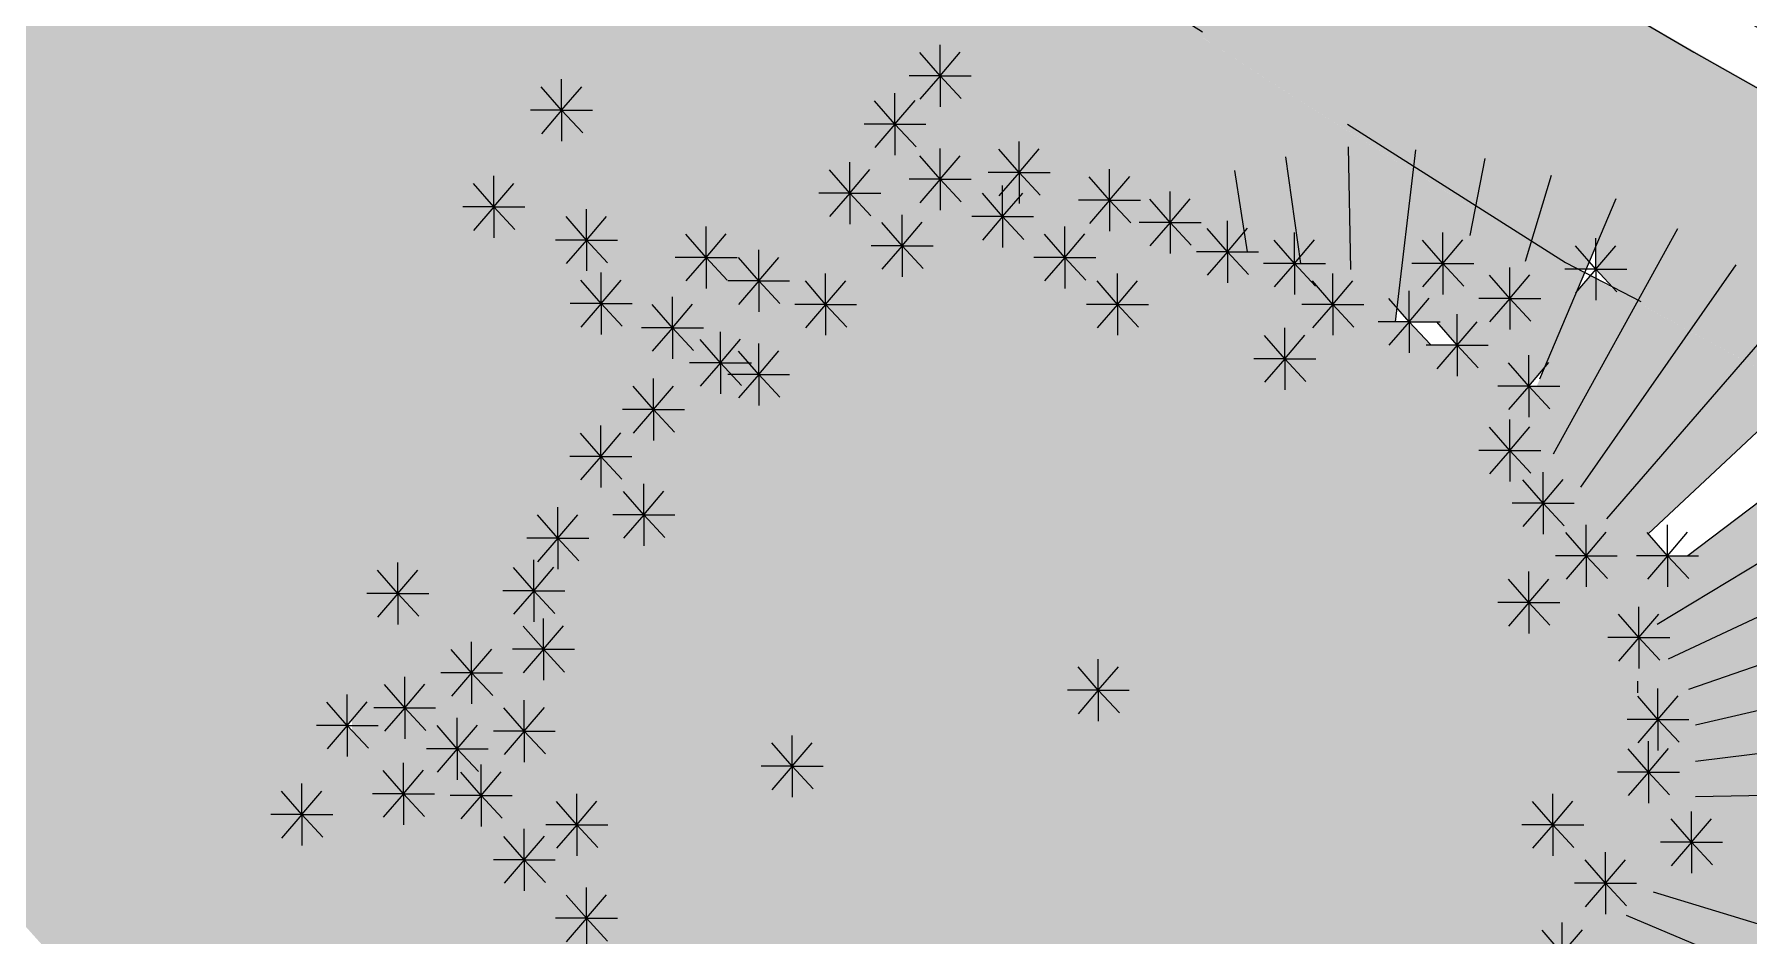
# Model space of a CAD drawing. Header units: millimetres. Extents: x 209.8 to 281.8, y 45 to 110.
# Drawn here: x 246.08 to 248.515, y 54.875 to 56.154 of the extents above; entities that cross this region are included whole.
import ezdxf

# ---------------------------------------------------------------- set-up
doc = ezdxf.new("R2010")
doc.units = ezdxf.units.MM
doc.header["$LTSCALE"] = 0.65
doc.linetypes.add('DASHED', pattern=[0.75, 0.5, -0.25])
for name, color, linetype in [('ARBOLES', 95, 'Continuous'), ('mobiliario', 30, 'Continuous'), ('murodelgado', 1, 'Continuous'), ('murosgrueso', 5, 'Continuous'), ('plazaacceso', 251, 'Continuous')]:
    doc.layers.add(name, color=color, linetype=linetype)

# ---------------------------------------------------------------- blocks, each defined once
blk = doc.blocks.new('arb-pl6')
for points in [[(-0.3053, 1.0048), (-0.3053, 1.0487)], [(-0.3053, 1.0048), (-0.3341, 1.0379)], [(-0.3053, 1.0048), (-0.2767, 1.0382)], [(-0.8429, 0.9558), (-0.8429, 0.9997)], [(-0.3053, 1.0048), (-0.3492, 1.0048)], [(-0.3053, 1.0048), (-0.334, 0.9715)], [(-0.3053, 1.0048), (-0.2613, 1.0048)], [(-0.3053, 1.0048), (-0.2753, 0.9726)], [(-0.3053, 1.0048), (-0.3053, 0.9608)], [(-0.8429, 0.9558), (-0.8718, 0.9889)], [(-0.8429, 0.9558), (-0.8144, 0.9892)], [(-0.3694, 0.9362), (-0.3694, 0.9801)], [(-0.8429, 0.9558), (-0.8869, 0.9558)], [(-0.8429, 0.9558), (-0.8717, 0.9225)], [(-0.8429, 0.9558), (-0.7989, 0.9558)], [(-0.8429, 0.9558), (-0.813, 0.9236)], [(-0.8429, 0.9558), (-0.8429, 0.9118)], [(-0.3694, 0.9362), (-0.3983, 0.9693)], [(-0.3694, 0.9362), (-0.3409, 0.9696)], [(-0.3694, 0.9362), (-0.4134, 0.9362)], [(-0.3694, 0.9362), (-0.3982, 0.9029)], [(-0.3694, 0.9362), (-0.3255, 0.9362)], [(-0.3694, 0.9362), (-0.3395, 0.904)], [(-0.3694, 0.9362), (-0.3694, 0.8922)], [(-0.3053, 0.8578), (-0.3053, 0.9017)], [(-0.1929, 0.8676), (-0.1929, 0.9115)], [(-0.1929, 0.8676), (-0.1644, 0.901)], [(0.278, 0.73), (0.2747, 0.9039)], [(-0.4336, 0.8382), (-0.4336, 0.8821)], [(-0.3053, 0.8578), (-0.3341, 0.8909)], [(-0.3053, 0.8578), (-0.2767, 0.8912)], [(-0.1929, 0.8676), (-0.2218, 0.9007)], [(0.1852, 0.8897), (0.2064, 0.7384)], [(0.3698, 0.8995), (0.3412, 0.6554)], [(0.4476, 0.7779), (0.4687, 0.8872)], [(-0.9392, 0.8186), (-0.9392, 0.8625)], [(-0.4336, 0.8382), (-0.4625, 0.8713)], [(-0.4336, 0.8382), (-0.4051, 0.8716)], [(-0.3053, 0.8578), (-0.3492, 0.8578)], [(-0.3053, 0.8578), (-0.334, 0.8245)], [(-0.3053, 0.8578), (-0.2613, 0.8578)], [(-0.3053, 0.8578), (-0.2753, 0.8256)], [(-0.3053, 0.8578), (-0.3053, 0.8138)], [(-0.1929, 0.8676), (-0.2369, 0.8676)], [(-0.1929, 0.8676), (-0.2217, 0.8343)], [(-0.1929, 0.8676), (-0.1489, 0.8676)], [(-0.1929, 0.8676), (-0.163, 0.8354)], [(-0.1929, 0.8676), (-0.1929, 0.8236)], [(-0.0645, 0.8284), (-0.0934, 0.8615)], [(-0.0645, 0.8284), (-0.0645, 0.8723)], [(-0.0645, 0.8284), (-0.036, 0.8618)], [(0.113, 0.8701), (0.1309, 0.755)], [(0.5261, 0.7414), (0.5633, 0.8637)], [(-0.9392, 0.8186), (-0.9681, 0.8517)], [(-0.9392, 0.8186), (-0.9107, 0.852)], [(-0.4336, 0.8382), (-0.4776, 0.8382)], [(-0.4336, 0.8382), (-0.4624, 0.8049)], [(-0.4336, 0.8382), (-0.3897, 0.8382)], [(-0.4336, 0.8382), (-0.4037, 0.806)], [(-0.4336, 0.8382), (-0.4336, 0.7942)], [(-0.2165, 0.8048), (-0.2453, 0.838)], [(-0.2165, 0.8048), (-0.2165, 0.8488)], [(-0.2165, 0.8048), (-0.1879, 0.8383)], [(-0.0645, 0.8284), (-0.1085, 0.8284)], [(-0.0645, 0.8284), (-0.0933, 0.7951)], [(-0.0645, 0.8284), (-0.0205, 0.8284)], [(-0.0645, 0.8284), (-0.0346, 0.7962)], [(-0.0645, 0.8284), (-0.0645, 0.7844)], [(0.0214, 0.7965), (-0.0075, 0.8297)], [(0.0214, 0.7965), (0.0214, 0.8405)], [(0.0214, 0.7965), (0.0499, 0.83)], [(0.5467, 0.5747), (0.6549, 0.8305)], [(-0.9392, 0.8186), (-0.9832, 0.8186)], [(-0.9392, 0.8186), (-0.968, 0.7853)], [(-0.9392, 0.8186), (-0.8952, 0.8186)], [(-0.9392, 0.8186), (-0.9093, 0.7864)], [(-0.9392, 0.8186), (-0.9392, 0.7746)], [(-0.8076, 0.7716), (-0.8365, 0.8048)], [(-0.8076, 0.7716), (-0.8076, 0.8156)], [(-0.8076, 0.7716), (-0.7791, 0.8051)], [(-0.3592, 0.7633), (-0.3592, 0.8073)], [(-0.2165, 0.8048), (-0.2604, 0.8048)], [(-0.2165, 0.8048), (-0.2452, 0.7716)], [(-0.2165, 0.8048), (-0.2165, 0.7608)], [(-0.2165, 0.8048), (-0.1865, 0.7726)], [(-0.2165, 0.8048), (-0.1725, 0.8048)], [(-0.6377, 0.7467), (-0.6666, 0.7799)], [(-0.6377, 0.7467), (-0.6377, 0.7907)], [(-0.6377, 0.7467), (-0.6092, 0.7802)], [(-0.3592, 0.7633), (-0.388, 0.7965)], [(-0.3592, 0.7633), (-0.3306, 0.7968)], [(-0.1281, 0.7467), (-0.157, 0.7799)], [(-0.1281, 0.7467), (-0.1281, 0.7907)], [(-0.1281, 0.7467), (-0.0996, 0.7802)], [(0.0214, 0.7965), (-0.0226, 0.7965)], [(0.0214, 0.7965), (-0.0074, 0.7633)], [(0.0214, 0.7965), (0.0214, 0.7525)], [(0.0214, 0.7965), (0.0513, 0.7643)], [(0.0214, 0.7965), (0.0653, 0.7965)], [(0.1029, 0.755), (0.074, 0.7882)], [(0.1029, 0.755), (0.1029, 0.799)], [(0.1029, 0.755), (0.1314, 0.7885)], [(0.198, 0.7384), (0.198, 0.7824)], [(0.4087, 0.7384), (0.4087, 0.7824)], [(0.566, 0.4684), (0.7426, 0.7879)], [(-0.8076, 0.7716), (-0.8516, 0.7716)], [(-0.8076, 0.7716), (-0.8364, 0.7384)], [(-0.8076, 0.7716), (-0.8076, 0.7277)], [(-0.8076, 0.7716), (-0.7777, 0.7394)], [(-0.8076, 0.7716), (-0.7637, 0.7716)], [(-0.563, 0.7135), (-0.563, 0.7575)], [(-0.3592, 0.7633), (-0.4031, 0.7633)], [(-0.3592, 0.7633), (-0.3879, 0.7301)], [(-0.3592, 0.7633), (-0.3592, 0.7194)], [(-0.3592, 0.7633), (-0.3292, 0.7311)], [(-0.3592, 0.7633), (-0.3152, 0.7633)], [(0.1029, 0.755), (0.0589, 0.755)], [(0.1029, 0.755), (0.0741, 0.7218)], [(0.1029, 0.755), (0.1029, 0.7111)], [(0.1029, 0.755), (0.1329, 0.7228)], [(0.1029, 0.755), (0.1469, 0.755)], [(0.198, 0.7384), (0.1692, 0.7716)], [(0.198, 0.7384), (0.2265, 0.7719)], [(0.4087, 0.7384), (0.3798, 0.7716)], [(0.4087, 0.7384), (0.4372, 0.7719)], [(0.6261, 0.7301), (0.5973, 0.7633)], [(0.6261, 0.7301), (0.6261, 0.7741)], [(0.6261, 0.7301), (0.6546, 0.7636)], [(-0.6377, 0.7467), (-0.6817, 0.7467)], [(-0.6377, 0.7467), (-0.6665, 0.7135)], [(-0.6377, 0.7467), (-0.6377, 0.7028)], [(-0.6377, 0.7467), (-0.6078, 0.7145)], [(-0.6377, 0.7467), (-0.5938, 0.7467)], [(-0.563, 0.7135), (-0.5919, 0.7467)], [(-0.563, 0.7135), (-0.5345, 0.747)], [(-0.1281, 0.7467), (-0.1721, 0.7467)], [(-0.1281, 0.7467), (-0.1569, 0.7135)], [(-0.1281, 0.7467), (-0.1281, 0.7028)], [(-0.1281, 0.7467), (-0.0982, 0.7145)], [(-0.1281, 0.7467), (-0.0842, 0.7467)], [(0.198, 0.7384), (0.1541, 0.7384)], [(0.198, 0.7384), (0.1693, 0.7052)], [(0.198, 0.7384), (0.198, 0.6945)], [(0.198, 0.7384), (0.228, 0.7062)], [(0.198, 0.7384), (0.242, 0.7384)], [(0.4087, 0.7384), (0.3647, 0.7384)], [(0.4087, 0.7384), (0.3799, 0.7052)], [(0.4087, 0.7384), (0.4087, 0.6945)], [(0.4087, 0.7384), (0.4386, 0.7062)], [(0.4087, 0.7384), (0.4526, 0.7384)], [(0.5038, 0.6886), (0.5038, 0.7326)], [(0.6049, 0.4208), (0.8253, 0.7363)], [(-0.7867, 0.6814), (-0.8156, 0.7145)], [(-0.7867, 0.6814), (-0.7867, 0.7253)], [(-0.7867, 0.6814), (-0.7582, 0.7148)], [(-0.563, 0.7135), (-0.607, 0.7135)], [(-0.563, 0.7135), (-0.5918, 0.6803)], [(-0.563, 0.7135), (-0.563, 0.6696)], [(-0.563, 0.7135), (-0.533, 0.6813)], [(-0.563, 0.7135), (-0.519, 0.7135)], [(-0.4679, 0.6803), (-0.4967, 0.7135)], [(-0.4679, 0.6803), (-0.4679, 0.7243)], [(-0.4679, 0.6803), (-0.4394, 0.7138)], [(-0.0534, 0.6803), (-0.0822, 0.7135)], [(-0.0534, 0.6803), (-0.0534, 0.7243)], [(-0.0534, 0.6803), (-0.0249, 0.7138)], [(0.2524, 0.6803), (0.2235, 0.7135)], [(0.2524, 0.6803), (0.2524, 0.7243)], [(0.2524, 0.6803), (0.2809, 0.7138)], [(0.5038, 0.6886), (0.4749, 0.7218)], [(0.5038, 0.6886), (0.5323, 0.7221)], [(0.6261, 0.7301), (0.5821, 0.7301)], [(0.6261, 0.7301), (0.5974, 0.6969)], [(0.6261, 0.7301), (0.6261, 0.6862)], [(0.6261, 0.7301), (0.6561, 0.6979)], [(0.6261, 0.7301), (0.6701, 0.7301)], [(-0.6853, 0.6471), (-0.6853, 0.6911)], [(0.3611, 0.6554), (0.3323, 0.6886)], [(0.3611, 0.6554), (0.3611, 0.6994)], [(0.3611, 0.6554), (0.3896, 0.6889)], [(0.5038, 0.6886), (0.4598, 0.6886)], [(0.5038, 0.6886), (0.475, 0.6554)], [(0.5038, 0.6886), (0.5038, 0.6447)], [(0.5038, 0.6886), (0.5338, 0.6564)], [(0.5038, 0.6886), (0.5478, 0.6886)], [(-0.7867, 0.6814), (-0.8307, 0.6814)], [(-0.7867, 0.6814), (-0.8155, 0.6481)], [(-0.7867, 0.6814), (-0.7428, 0.6814)], [(-0.7867, 0.6814), (-0.7568, 0.6492)], [(-0.7867, 0.6814), (-0.7867, 0.6374)], [(-0.6853, 0.6471), (-0.7142, 0.6803)], [(-0.6853, 0.6471), (-0.6568, 0.6806)], [(-0.4679, 0.6803), (-0.5118, 0.6803)], [(-0.4679, 0.6803), (-0.4966, 0.6471)], [(-0.4679, 0.6803), (-0.4679, 0.6364)], [(-0.4679, 0.6803), (-0.4379, 0.6481)], [(-0.4679, 0.6803), (-0.4239, 0.6803)], [(-0.0534, 0.6803), (-0.0973, 0.6803)], [(-0.0534, 0.6803), (-0.0821, 0.6471)], [(-0.0534, 0.6803), (-0.0534, 0.6364)], [(-0.0534, 0.6803), (-0.0234, 0.6481)], [(-0.0534, 0.6803), (-0.0094, 0.6803)], [(0.2524, 0.6803), (0.2084, 0.6803)], [(0.2524, 0.6803), (0.2236, 0.6471)], [(0.2524, 0.6803), (0.2524, 0.6364)], [(0.2524, 0.6803), (0.2823, 0.6481)], [(0.2524, 0.6803), (0.2964, 0.6803)], [(0.4291, 0.6222), (0.4291, 0.6662)], [(0.6417, 0.376), (0.9022, 0.6764)], [(-0.6853, 0.6471), (-0.7293, 0.6471)], [(-0.6853, 0.6471), (-0.7141, 0.6139)], [(-0.6853, 0.6471), (-0.6853, 0.6032)], [(-0.6853, 0.6471), (-0.6554, 0.6149)], [(-0.6853, 0.6471), (-0.6413, 0.6471)], [(-0.6174, 0.5973), (-0.6174, 0.6413)], [(0.1843, 0.603), (0.1554, 0.6361)], [(0.1843, 0.603), (0.1843, 0.6469)], [(0.1843, 0.603), (0.2128, 0.6364)], [(0.3611, 0.6554), (0.3171, 0.6554)], [(0.3611, 0.6554), (0.3323, 0.6222)], [(0.3611, 0.6554), (0.3611, 0.6115)], [(0.3611, 0.6554), (0.3911, 0.6232)], [(0.3611, 0.6554), (0.4051, 0.6554)], [(0.4291, 0.6222), (0.4002, 0.6554)], [(0.4291, 0.6222), (0.4576, 0.6557)], [(-0.6174, 0.5973), (-0.6462, 0.6305)], [(-0.6174, 0.5973), (-0.5888, 0.6308)], [(-0.563, 0.5807), (-0.5919, 0.6139)], [(-0.563, 0.5807), (-0.563, 0.6247)], [(-0.563, 0.5807), (-0.5345, 0.6142)], [(0.4291, 0.6222), (0.3851, 0.6222)], [(0.4291, 0.6222), (0.4003, 0.589)], [(0.4291, 0.6222), (0.4291, 0.5783)], [(0.4291, 0.6222), (0.459, 0.59)], [(0.4291, 0.6222), (0.473, 0.6222)], [(-0.6174, 0.5973), (-0.6613, 0.5973)], [(-0.6174, 0.5973), (-0.6461, 0.5641)], [(-0.6174, 0.5973), (-0.6174, 0.5534)], [(-0.6174, 0.5973), (-0.5874, 0.5651)], [(-0.6174, 0.5973), (-0.5734, 0.5973)], [(0.1843, 0.603), (0.1403, 0.603)], [(0.1843, 0.603), (0.1555, 0.5697)], [(0.1843, 0.603), (0.2282, 0.603)], [(0.1843, 0.603), (0.2142, 0.5708)], [(0.1843, 0.603), (0.1843, 0.559)], [(0.531, 0.5641), (0.5021, 0.5973)], [(0.531, 0.5641), (0.531, 0.6081)], [(0.531, 0.5641), (0.5595, 0.5976)], [(0.7004, 0.3545), (0.9723, 0.6088)], [(-0.7125, 0.5309), (-0.7413, 0.5641)], [(-0.7125, 0.5309), (-0.7125, 0.5749)], [(-0.7125, 0.5309), (-0.684, 0.5644)], [(-0.563, 0.5807), (-0.607, 0.5807)], [(-0.563, 0.5807), (-0.5918, 0.5475)], [(-0.563, 0.5807), (-0.563, 0.5368)], [(-0.563, 0.5807), (-0.533, 0.5485)], [(-0.563, 0.5807), (-0.519, 0.5807)], [(0.531, 0.5641), (0.487, 0.5641)], [(0.531, 0.5641), (0.5022, 0.5309)], [(0.531, 0.5641), (0.531, 0.5202)], [(0.531, 0.5641), (0.5609, 0.5319)], [(0.531, 0.5641), (0.5749, 0.5641)], [(-0.7125, 0.5309), (-0.7565, 0.5309)], [(-0.7125, 0.5309), (-0.7412, 0.4977)], [(-0.7125, 0.5309), (-0.7125, 0.487)], [(-0.7125, 0.5309), (-0.6825, 0.4987)], [(-0.7125, 0.5309), (-0.6685, 0.5309)], [(0.5038, 0.4728), (0.5038, 0.5168)], [(0.7566, 0.3238), (1.0351, 0.5342)], [(-0.7872, 0.4645), (-0.8161, 0.4977)], [(-0.7872, 0.4645), (-0.7872, 0.5085)], [(-0.7872, 0.4645), (-0.7587, 0.498)], [(0.5038, 0.4728), (0.4749, 0.506)], [(0.5038, 0.4728), (0.5323, 0.5063)], [(-0.7872, 0.4645), (-0.8312, 0.4645)], [(-0.7872, 0.4645), (-0.816, 0.4313)], [(-0.7872, 0.4645), (-0.7872, 0.4206)], [(-0.7872, 0.4645), (-0.7573, 0.4324)], [(-0.7872, 0.4645), (-0.7433, 0.4645)], [(0.5038, 0.4728), (0.4598, 0.4728)], [(0.5038, 0.4728), (0.475, 0.4396)], [(0.5038, 0.4728), (0.5038, 0.4289)], [(0.5038, 0.4728), (0.5338, 0.4407)], [(0.5038, 0.4728), (0.5478, 0.4728)], [(0.5514, 0.3981), (0.5514, 0.4421)], [(0.7132, 0.2266), (1.0897, 0.4535)], [(-0.7261, 0.3815), (-0.7549, 0.4147)], [(-0.7261, 0.3815), (-0.7261, 0.4255)], [(-0.7261, 0.3815), (-0.6976, 0.415)], [(0.5514, 0.3981), (0.5225, 0.4313)], [(0.5514, 0.3981), (0.5799, 0.4316)], [(-0.8484, 0.3483), (-0.8484, 0.3923)], [(0.5514, 0.3981), (0.5074, 0.3981)], [(0.5514, 0.3981), (0.5226, 0.3649)], [(0.5514, 0.3981), (0.5514, 0.3542)], [(0.5514, 0.3981), (0.5813, 0.366)], [(0.5514, 0.3981), (0.5953, 0.3981)], [(-0.8484, 0.3483), (-0.8772, 0.3815)], [(-0.8484, 0.3483), (-0.8199, 0.3818)], [(-0.7261, 0.3815), (-0.77, 0.3815)], [(-0.7261, 0.3815), (-0.7548, 0.3483)], [(-0.7261, 0.3815), (-0.7261, 0.3376)], [(-0.7261, 0.3815), (-0.6961, 0.3494)], [(-0.7261, 0.3815), (-0.6821, 0.3815)], [(0.6125, 0.3234), (0.6125, 0.3674)], [(0.728, 0.3234), (0.728, 0.3674)], [(0.7294, 0.1774), (1.1356, 0.3675)], [(-0.8484, 0.3483), (-0.8923, 0.3483)], [(-0.8484, 0.3483), (-0.8771, 0.3151)], [(-0.8484, 0.3483), (-0.8484, 0.3044)], [(-0.8484, 0.3483), (-0.8184, 0.3162)], [(-0.8484, 0.3483), (-0.8044, 0.3483)], [(0.6125, 0.3234), (0.5837, 0.3566)], [(0.6125, 0.3234), (0.641, 0.3569)], [(0.728, 0.3234), (0.6992, 0.3566)], [(0.728, 0.3234), (0.7565, 0.3569)], [(-0.8824, 0.2736), (-0.8824, 0.3176)], [(0.6125, 0.3234), (0.5686, 0.3234)], [(0.6125, 0.3234), (0.5838, 0.2902)], [(0.6125, 0.3234), (0.6125, 0.2795)], [(0.6125, 0.3234), (0.6425, 0.2913)], [(0.6125, 0.3234), (0.6565, 0.3234)], [(0.728, 0.3234), (0.6841, 0.3234)], [(0.728, 0.3234), (0.6993, 0.2902)], [(0.728, 0.3234), (0.728, 0.2795)], [(0.728, 0.3234), (0.758, 0.2913)], [(0.728, 0.3234), (0.772, 0.3234)], [(-1.0756, 0.2698), (-1.1045, 0.3029)], [(-1.0756, 0.2698), (-1.0756, 0.3137)], [(-1.0756, 0.2698), (-1.0471, 0.3032)], [(-0.8824, 0.2736), (-0.9112, 0.3068)], [(-0.8824, 0.2736), (-0.8538, 0.3071)], [(0.531, 0.257), (0.531, 0.301)], [(-1.0756, 0.2698), (-1.1196, 0.2698)], [(-1.0756, 0.2698), (-1.1044, 0.2365)], [(-1.0756, 0.2698), (-1.0317, 0.2698)], [(-1.0756, 0.2698), (-1.0457, 0.2376)], [(-1.0756, 0.2698), (-1.0756, 0.2258)], [(-0.8824, 0.2736), (-0.9263, 0.2736)], [(-0.8824, 0.2736), (-0.9111, 0.2404)], [(-0.8824, 0.2736), (-0.8824, 0.2297)], [(-0.8824, 0.2736), (-0.8524, 0.2415)], [(-0.8824, 0.2736), (-0.8384, 0.2736)], [(0.531, 0.257), (0.5021, 0.2902)], [(0.531, 0.257), (0.5595, 0.2905)], [(0.7582, 0.134), (1.1722, 0.2772)], [(0.531, 0.257), (0.487, 0.257)], [(0.531, 0.257), (0.5022, 0.2238)], [(0.531, 0.257), (0.531, 0.2131)], [(0.531, 0.257), (0.5609, 0.2249)], [(0.531, 0.257), (0.5749, 0.257)], [(0.6873, 0.2073), (0.6873, 0.2512)], [(-0.8688, 0.1907), (-0.8976, 0.2238)], [(-0.8688, 0.1907), (-0.8688, 0.2346)], [(-0.8688, 0.1907), (-0.8403, 0.2241)], [(0.6873, 0.2073), (0.6584, 0.2404)], [(0.6873, 0.2073), (0.7158, 0.2407)], [(-0.9707, 0.1575), (-0.9707, 0.2014)], [(0.6873, 0.2073), (0.6433, 0.2073)], [(0.6873, 0.2073), (0.6585, 0.174)], [(0.6873, 0.2073), (0.6873, 0.1633)], [(0.6873, 0.2073), (0.7172, 0.1751)], [(0.6873, 0.2073), (0.7312, 0.2073)], [(-0.9707, 0.1575), (-0.9996, 0.1906)], [(-0.9707, 0.1575), (-0.9422, 0.1909)], [(-0.8688, 0.1907), (-0.9127, 0.1907)], [(-0.8688, 0.1907), (-0.8975, 0.1574)], [(-0.8688, 0.1907), (-0.8688, 0.1467)], [(-0.8688, 0.1907), (-0.8388, 0.1585)], [(-0.8688, 0.1907), (-0.8248, 0.1907)], [(-0.0806, 0.1326), (-0.0806, 0.1765)], [(0.7678, 0.0833), (1.1992, 0.1835)], [(-1.0658, 0.1077), (-1.0658, 0.1516)], [(-0.9707, 0.1575), (-1.0147, 0.1575)], [(-0.9707, 0.1575), (-0.9995, 0.1242)], [(-0.9707, 0.1575), (-0.9707, 0.1135)], [(-0.9707, 0.1575), (-0.9407, 0.1253)], [(-0.9707, 0.1575), (-0.9267, 0.1575)], [(-0.0806, 0.1326), (-0.1094, 0.1657)], [(-0.0806, 0.1326), (-0.052, 0.166)], [(-1.1474, 0.0828), (-1.1474, 0.1267)], [(-1.0658, 0.1077), (-1.0947, 0.1408)], [(-1.0658, 0.1077), (-1.0373, 0.1411)], [(-0.0806, 0.1326), (-0.1245, 0.1326)], [(-0.0806, 0.1326), (-0.1093, 0.0993)], [(-0.0806, 0.1326), (-0.0806, 0.0886)], [(-0.0806, 0.1326), (-0.0506, 0.1004)], [(-0.0806, 0.1326), (-0.0366, 0.1326)], [(0.6854, 0.1453), (0.6854, 0.129)], [(0.6854, 0.1453), (0.6854, 0.1331)], [(0.7144, 0.0911), (0.6856, 0.1242)], [(0.7144, 0.0911), (0.7144, 0.135)], [(0.7144, 0.0911), (0.743, 0.1245)], [(-1.1474, 0.0828), (-1.1762, 0.1159)], [(-1.1474, 0.0828), (-1.1189, 0.1162)], [(-1.0658, 0.1077), (-1.1098, 0.1077)], [(-1.0658, 0.1077), (-1.0946, 0.0744)], [(-1.0658, 0.1077), (-1.0658, 0.0637)], [(-1.0658, 0.1077), (-1.0359, 0.0755)], [(-1.0658, 0.1077), (-1.0219, 0.1077)], [(-0.8959, 0.0745), (-0.9248, 0.1076)], [(-0.8959, 0.0745), (-0.8959, 0.1184)], [(-0.8959, 0.0745), (-0.8674, 0.1079)], [(-1.1474, 0.0828), (-1.1913, 0.0828)], [(-1.1474, 0.0828), (-1.1761, 0.0495)], [(-1.1474, 0.0828), (-1.1474, 0.0388)], [(-1.1474, 0.0828), (-1.1174, 0.0506)], [(-1.1474, 0.0828), (-1.1034, 0.0828)], [(-0.9911, 0.0496), (-1.0199, 0.0827)], [(-0.9911, 0.0496), (-0.9911, 0.0935)], [(-0.9911, 0.0496), (-0.9626, 0.083)], [(-0.8959, 0.0745), (-0.9399, 0.0745)], [(-0.8959, 0.0745), (-0.9247, 0.0412)], [(-0.8959, 0.0745), (-0.8959, 0.0305)], [(-0.8959, 0.0745), (-0.866, 0.0423)], [(-0.8959, 0.0745), (-0.852, 0.0745)], [(0.7144, 0.0911), (0.6705, 0.0911)], [(0.7144, 0.0911), (0.6857, 0.0578)], [(0.7144, 0.0911), (0.7144, 0.0471)], [(0.7144, 0.0911), (0.7444, 0.0589)], [(0.7144, 0.0911), (0.7584, 0.0911)], [(0.7678, 0.0319), (1.2162, 0.0875)], [(-0.9911, 0.0496), (-1.035, 0.0496)], [(-0.9911, 0.0496), (-1.0198, 0.0163)], [(-0.9911, 0.0496), (-0.9911, 0.0056)], [(-0.9911, 0.0496), (-0.9611, 0.0174)], [(-0.9911, 0.0496), (-0.9471, 0.0496)], [(-0.5154, 0.0247), (-0.5443, 0.0578)], [(-0.5154, 0.0247), (-0.5154, 0.0686)], [(-0.5154, 0.0247), (-0.4869, 0.0581)], [(0.7009, 0.0164), (0.672, 0.0495)], [(0.7009, 0.0164), (0.7009, 0.0603)], [(0.7009, 0.0164), (0.7294, 0.0498)], [(-1.0676, -0.0144), (-1.0676, 0.0295)], [(-0.9571, -0.0168), (-0.9571, 0.0271)], [(-0.5154, 0.0247), (-0.5594, 0.0247)], [(-0.5154, 0.0247), (-0.5442, -0.0086)], [(-0.5154, 0.0247), (-0.5154, -0.0193)], [(-0.5154, 0.0247), (-0.4855, -0.0075)], [(-0.5154, 0.0247), (-0.4715, 0.0247)], [(-1.212, -0.0438), (-1.212, 0.0001)], [(-1.0676, -0.0144), (-1.0965, 0.0187)], [(-1.0676, -0.0144), (-1.0391, 0.019)], [(-0.9571, -0.0168), (-0.986, 0.0163)], [(-0.9571, -0.0168), (-0.9286, 0.0166)], [(0.7009, 0.0164), (0.6569, 0.0164)], [(0.7009, 0.0164), (0.6721, -0.0169)], [(0.7009, 0.0164), (0.7009, -0.0276)], [(0.7009, 0.0164), (0.7308, -0.0158)], [(0.7009, 0.0164), (0.7448, 0.0164)], [(-1.212, -0.0438), (-1.2409, -0.0107)], [(-1.212, -0.0438), (-1.1835, -0.0104)], [(-1.0676, -0.0144), (-1.1116, -0.0144)], [(-1.0676, -0.0144), (-1.0964, -0.0477)], [(-1.0676, -0.0144), (-1.0236, -0.0144)], [(-1.0676, -0.0144), (-1.0376, -0.0466)], [(-1.0676, -0.0144), (-1.0676, -0.0584)], [(-0.9571, -0.0168), (-1.0011, -0.0168)], [(-0.9571, -0.0168), (-0.9859, -0.0501)], [(-0.9571, -0.0168), (-0.9571, -0.0608)], [(-0.9571, -0.0168), (-0.9272, -0.049)], [(-0.9571, -0.0168), (-0.9131, -0.0168)], [(-0.8212, -0.0583), (-0.8212, -0.0144)], [(0.565, -0.0583), (0.565, -0.0144)], [(0.7678, -0.0182), (1.2231, -0.0097)], [(-1.212, -0.0438), (-1.256, -0.0438)], [(-1.212, -0.0438), (-1.2408, -0.0771)], [(-1.212, -0.0438), (-1.1681, -0.0438)], [(-1.212, -0.0438), (-1.1821, -0.076)], [(-1.212, -0.0438), (-1.212, -0.0878)], [(-0.8212, -0.0583), (-0.8501, -0.0252)], [(-0.8212, -0.0583), (-0.7927, -0.0249)], [(0.565, -0.0583), (0.5361, -0.0252)], [(0.565, -0.0583), (0.5935, -0.0249)], [(0.762, -0.0832), (0.762, -0.0393)], [(-0.8959, -0.1081), (-0.8959, -0.0642)], [(-0.8212, -0.0583), (-0.8652, -0.0583)], [(-0.8212, -0.0583), (-0.85, -0.0916)], [(-0.8212, -0.0583), (-0.8212, -0.1023)], [(-0.8212, -0.0583), (-0.7913, -0.0905)], [(-0.8212, -0.0583), (-0.7772, -0.0583)], [(0.565, -0.0583), (0.521, -0.0583)], [(0.565, -0.0583), (0.5362, -0.0916)], [(0.565, -0.0583), (0.565, -0.1023)], [(0.565, -0.0583), (0.5949, -0.0905)], [(0.565, -0.0583), (0.6089, -0.0583)], [(0.762, -0.0832), (0.7332, -0.0501)], [(0.762, -0.0832), (0.7905, -0.0498)], [(-0.8959, -0.1081), (-0.9248, -0.075)], [(-0.8959, -0.1081), (-0.8674, -0.0747)], [(0.6397, -0.1413), (0.6397, -0.0974)], [(0.762, -0.0832), (0.718, -0.0832)], [(0.762, -0.0832), (0.7333, -0.1165)], [(0.762, -0.0832), (0.762, -0.1272)], [(0.762, -0.0832), (0.792, -0.1154)], [(0.762, -0.0832), (0.806, -0.0832)], [(-0.8959, -0.1081), (-0.9399, -0.1081)], [(-0.8959, -0.1081), (-0.9247, -0.1414)], [(-0.8959, -0.1081), (-0.8959, -0.1521)], [(-0.8959, -0.1081), (-0.866, -0.1403)], [(-0.8959, -0.1081), (-0.852, -0.1081)], [(0.6397, -0.1413), (0.6108, -0.1082)], [(0.6397, -0.1413), (0.6682, -0.1079)], [(0.6397, -0.1413), (0.5957, -0.1413)], [(0.6397, -0.1413), (0.6109, -0.1746)], [(0.6397, -0.1413), (0.6397, -0.1853)], [(0.6397, -0.1413), (0.6697, -0.1735)], [(0.6397, -0.1413), (0.6837, -0.1413)], [(-0.8076, -0.1911), (-0.8365, -0.158)], [(-0.8076, -0.1911), (-0.8076, -0.1472)], [(-0.8076, -0.1911), (-0.7791, -0.1577)], [(0.7075, -0.1535), (1.1829, -0.2982)], [(-0.8076, -0.1911), (-0.8516, -0.1911)], [(-0.8076, -0.1911), (-0.8364, -0.2244)], [(-0.8076, -0.1911), (-0.8076, -0.2351)], [(-0.8076, -0.1911), (-0.7777, -0.2233)], [(-0.8076, -0.1911), (-0.7637, -0.1911)], [(0.6694, -0.1867), (1.1497, -0.3898)], [(0.5785, -0.2409), (0.5497, -0.2078)], [(0.5785, -0.2409), (0.5785, -0.197)], [(0.5785, -0.2409), (0.6071, -0.2075)]]:
    blk.add_lwpolyline(points)

msp = doc.modelspace()

# ---------------------------------------------------------------- hatches: boundary and pattern name
at = {"layer": 'ARBOLES'}
h = msp.add_hatch(dxfattribs=at)
h.set_pattern_fill('GRASS', color=256, scale=0.01, style=0)
h.set_pattern_definition([(90, (0, 0), (-0.179605, 0.179605), [0.047625, -0.311585]), (45, (0, 0), (-0.17960512, 0.17960512), [0.047625, -0.206375]), (135, (0, 0), (-0.17960512, -0.17960512), [0.047625, -0.206375])])
h.paths.add_polyline_path([(240.1136, 62.5228), (240.0599, 62.5286), (239.9539, 62.5411), (239.8285, 62.5612), (239.8756, 62.5842), (239.9391, 62.6048), (240.0274, 62.5889), (239.6721, 62.8614), (239.6691, 62.8523), (239.6786, 62.7685), (239.6723, 62.6796), (239.6531, 62.6039), (239.608, 62.5547), (239.5883, 62.5384), (239.6508, 62.5469), (239.6888, 62.5237), (239.6899, 62.5239), (239.6492, 62.4776), (239.6761, 62.4808), (239.7426, 62.4389), (239.7759, 62.3761), (239.7855, 62.3033), (239.7303, 62.3334), (239.6829, 62.3191), (239.6295, 62.3284), (239.6686, 62.2682), (239.6822, 62.2905), (239.6822, 62.2905), (239.7441, 62.2322), (239.7611, 62.2625), (239.8174, 62.2984), (239.8651, 62.3202), (239.8009, 62.2106), (239.7614, 62.1492), (239.7654, 62.0931), (239.7619, 62.0979), (239.7379, 62.1129), (239.6813, 62.0267), (239.6939, 62.1102), (239.7035, 62.1379), (239.6696, 62.1818), (239.6626, 62.1079), (239.6425, 62.0373), (239.9085, 61.7412), (239.9802, 61.7523), (240.0859, 61.7677), (240.2122, 61.7807), (240.1726, 61.7463), (240.1166, 61.71), (240.0388, 61.7035), (239.9501, 61.712), (239.9295, 61.7178), (240.1173, 61.5089), (240.1165, 61.5417), (240.1357, 61.6154), (240.1823, 61.6685), (240.2084, 61.6336), (240.2056, 61.5622), (240.1713, 61.5074), (240.1401, 61.4835), (240.1802, 61.4389), (240.2057, 61.4857), (240.2645, 61.5453), (240.3391, 61.5679), (240.3385, 61.567), (240.3437, 61.5227), (240.3018, 61.4563), (240.239, 61.4229), (240.1992, 61.4177), (240.3347, 61.267), (240.3427, 61.3289), (240.386, 61.3858), (240.4284, 61.3961), (240.4283, 61.3961), (240.4304, 61.3255), (240.3985, 61.2565), (240.3718, 61.2257), (246.5316, 54.3716), (246.5316, 55.1653), (246.5247, 55.1732), (246.5316, 55.1812), (246.5316, 57.496, -0.292527), (246.4444, 57.6322, -0.054485), (246.448, 57.6646), (242.6618, 60.5684), (242.6008, 60.5547), (242.6231, 60.5981)])
h.paths.add_polyline_path([(241.8119, 60.2568), (241.8484, 60.2455, -0.190922), (241.9188, 60.4304), (241.8807, 60.4422, 0.166632)], flags=16)
h.paths.add_polyline_path([(242.1195, 60.2532), (242.1201, 60.2556), (242.118, 60.2549)], flags=16)
h.paths.add_polyline_path([(240.6108, 61.2241), (240.5574, 61.2574), (240.5185, 61.3081), (240.5114, 61.2341), (240.4883, 61.1529), (240.4711, 61.2642), (240.4557, 61.3699), (240.4427, 61.4962), (240.477, 61.4566), (240.5174, 61.3944), (240.531, 61.4168), (240.531, 61.4167), (240.5825, 61.3683), (240.6086, 61.2969), (240.6142, 61.2193)], flags=16)
h.paths.add_polyline_path([(240.6343, 61.4296), (240.5619, 61.469), (240.5024, 61.5278), (240.4798, 61.6024), (240.4807, 61.6018), (240.5249, 61.6071), (240.5914, 61.5651), (240.6247, 61.5023)], flags=16)
h.paths.add_polyline_path([(240.4568, 61.6809), (240.4164, 61.6475), (240.45, 61.77), (240.4826, 61.8717), (240.5179, 61.9786), (240.5274, 61.8947), (240.5211, 61.8058), (240.5019, 61.7301)], flags=16)
h.paths.add_polyline_path([(240.3472, 61.6284), (240.285, 61.6618), (240.2412, 61.7241), (240.2158, 61.7975), (240.2203, 61.7938), (240.2805, 61.7754), (240.3318, 61.7361), (240.3595, 61.6702), (240.3472, 61.6283)], flags=16)
h.paths.add_polyline_path([(240.3837, 61.7891), (240.3679, 61.8588), (240.3868, 61.9206), (240.4275, 61.9735), (240.4486, 61.9016), (240.4491, 61.8255), (240.4179, 61.7621)], flags=16)
h.paths.add_polyline_path([(240.1992, 61.8406), (240.1388, 61.8787), (240.1085, 61.9358), (240.0998, 62.002), (240.1656, 61.9661), (240.2197, 61.9127), (240.2425, 61.8458)], flags=16)
h.paths.add_polyline_path([(240.3679, 62.0419), (240.3237, 62.0366), (240.2572, 62.0786), (240.2217, 62.1455), (240.1641, 62.1814), (240.1208, 62.2378), (240.1102, 62.3157), (240.1333, 62.3537), (240.1332, 62.3548), (240.1917, 62.3034), (240.2205, 62.2248), (240.2215, 62.2102), (240.2867, 62.1747), (240.3463, 62.1159), (240.3688, 62.0413)], flags=16)
h.paths.add_polyline_path([(240.0989, 61.7981), (240.0312, 61.7777), (239.9563, 61.7908), (239.8863, 61.8247), (239.8922, 61.8253), (239.9478, 61.8549), (240.0118, 61.8634), (240.078, 61.8363), (240.0989, 61.798)], flags=16)
h.paths.add_polyline_path([(239.9633, 62.1615), (239.9239, 62.2128), (239.9142, 62.2835), (239.9369, 62.3208), (239.9369, 62.3208), (239.9883, 62.2724), (240.0145, 62.2009), (240.0201, 62.1234), (240.0166, 62.1282)], flags=16)
h.paths.add_polyline_path([(239.823, 62.0488), (239.77, 62.0082), (239.7682, 62.0831), (239.7874, 62.1567), (239.8339, 62.2099), (239.8601, 62.175), (239.8573, 62.1036)], flags=16)
h.paths.add_polyline_path([(240.126, 62.4353), (240.0647, 62.4212), (240.0006, 62.4295), (239.9438, 62.4728), (239.9334, 62.5152), (239.9335, 62.5151), (240.0041, 62.5173), (240.0731, 62.4853), (240.1319, 62.4344)], flags=16)
h.paths.add_polyline_path([(239.8798, 62.3184), (239.8255, 62.3701), (239.7871, 62.4357), (239.7824, 62.5062), (239.8255, 62.5), (239.874, 62.4475), (239.8885, 62.3846)], flags=16)
h.paths.add_polyline_path([(244.1587, 58.3467), (244.155, 58.3397), (244.158, 58.3406), (244.1587, 58.3418)], flags=16)
h.paths.add_polyline_path([(243.8422, 58.4156, 0.014441), (243.8336, 58.4998, -0.04618), (243.7456, 58.4815), (243.7336, 58.4725)], flags=0)
h.paths.add_polyline_path([(243.9612, 58.4414), (244.0129, 58.3897), (243.9198, 58.3587), (243.9146, 58.2397), (243.8422, 58.3225), (243.7698, 58.2707), (243.7594, 58.3432), (243.6663, 58.3225), (243.7491, 58.4052), (243.8422, 58.4156), (243.9146, 58.5087), (244.0032, 58.5198, 0.001082), (244.0004, 58.5257)], flags=16)
h.paths.add_polyline_path([(243.9963, 58.7329), (243.9963, 58.7329), (243.9963, 58.7329)], flags=0)
h.paths.add_polyline_path([(243.6439, 58.6396), (243.6439, 58.6396), (243.6439, 58.6396)], flags=0)
h.paths.add_polyline_path([(243.5249, 58.6655), (243.4887, 58.7431), (243.5715, 58.7327), (243.6439, 58.6396), (243.737, 58.6293), (243.8198, 58.5465), (243.7267, 58.5672), (243.7163, 58.4948), (243.6439, 58.5465), (243.5715, 58.4637), (243.5663, 58.5827), (243.4662, 58.6161), (243.4684, 58.609)], flags=16)
h.paths.add_polyline_path([(243.047, 59.3391), (243.1605, 59.3033), (243.2215, 59.3802), (243.2525, 59.3139), (243.3378, 59.3214), (243.3015, 59.2505), (243.3024, 59.2504), (243.3906, 59.2868), (243.3575, 59.3521), (243.4465, 59.3513), (243.4584, 59.4606), (243.5308, 59.3661), (243.6249, 59.3941), (243.6122, 59.322), (243.6864, 59.2792), (243.6126, 59.2403), (243.4999, 59.275, -0.093554), (243.6032, 59.1937, -0.22576), (243.8121, 59.1774, -0.159378), (243.9496, 59.1992), (243.9496, 59.1992), (243.8374, 59.2354), (243.7993, 59.3097), (243.8846, 59.3022), (243.9156, 59.3685), (243.9766, 59.2916), (244.0901, 59.3274), (244.0371, 59.2311), (244.1105, 59.1807), (244.0694, 59.1587), (244.0704, 59.1511), (244.1479, 59.1149), (244.1997, 59.1666), (244.2307, 59.0735), (244.3497, 59.0683), (244.2669, 58.9959), (244.3186, 58.9235), (244.2676, 58.9162), (244.3334, 58.8701), (244.3934, 58.912), (244.4078, 58.815), (244.524, 58.7892), (244.4299, 58.7323), (244.4683, 58.652), (244.3952, 58.6544), (244.3994, 58.5591), (244.3522, 58.6264), (244.3123, 58.5467), (244.3928, 58.4589), (244.2831, 58.4662), (244.2685, 58.3784), (244.2099, 58.4223), (244.2172, 58.532), (244.1587, 58.4589), (244.0929, 58.4442), (244.1002, 58.4954), (244.2172, 58.532), (244.2172, 58.532, 0.047156), (244.1439, 58.6592), (244.0532, 58.6553), (244.0221, 58.5622), (243.9704, 58.6139), (243.8928, 58.5777), (243.9032, 58.6605), (243.9963, 58.7329), (244.0047, 58.809, 0.035079), (243.9158, 58.8726, -0.605057), (243.4855, 58.8341, 0.069254), (243.3589, 58.6811), (243.4051, 58.5684), (243.3631, 58.5085), (243.3399, 58.5513, 0.03607), (243.3467, 58.4941), (243.3735, 58.4082, 0.000034), (243.3736, 58.4082), (243.4906, 58.4228), (243.5564, 58.3716), (243.476, 58.3423), (243.476, 58.2692), (243.3882, 58.3131), (243.3004, 58.2326), (243.3077, 58.3423), (243.2199, 58.3569), (243.2638, 58.4155), (243.1834, 58.4667), (243.3004, 58.4667), (243.2858, 58.5325), (243.3421, 58.5245, -0.016829), (243.3399, 58.5513), (243.3164, 58.5948), (243.1983, 58.5792), (243.2672, 58.6649), (243.2037, 58.7272), (243.2732, 58.75), (243.2502, 58.8055), (243.1979, 58.7688), (243.2344, 58.8569), (243.1649, 58.8797), (243.2284, 58.942), (243.1595, 59.0277), (243.2775, 59.0121), (243.3243, 59.0984), (243.3662, 59.0385), (243.4489, 59.0607), (243.4244, 58.981), (243.3201, 58.9259, -0.033771), (243.4469, 58.9562, -0.166256), (243.4919, 59.1074, 0.082904), (243.1875, 59.2109), (243.1875, 59.2109), (243.2038, 59.0894), (243.1605, 59.0611), (243.1459, 59.127), (243.0398, 59.0775), (243.0911, 59.1579), (243.0266, 59.1924), (243.1, 59.2428)], flags=16)
h.paths.add_polyline_path([(243.4999, 59.275), (243.4436, 59.1661), (243.3919, 59.1678), (243.4177, 59.2301)], flags=0)
h.paths.add_polyline_path([(243.3201, 58.9258), (243.3534, 58.8212), (243.3584, 58.8333), (243.3961, 58.7979), (243.3589, 58.6811), (243.3326, 58.771), (243.3235, 58.7773), (243.3195, 58.7736), (243.2937, 58.8359)], flags=0)
h.paths.add_polyline_path([(243.9496, 59.1992), (244.046, 59.1462), (244.0973, 59.0658), (243.9912, 59.1153), (243.9766, 59.0494), (243.9333, 59.0777)], flags=0)
h.paths.add_polyline_path([(244.1738, 58.9959), (244.1738, 58.9959), (244.2462, 58.9131), (244.2648, 58.8297), (244.3383, 58.7483, 0.000039), (244.3383, 58.7484), (244.3323, 58.6549), (244.2867, 58.6052), (244.2634, 58.6513), (244.3383, 58.7484, 0.067138), (244.1662, 58.8746), (244.1479, 58.8459), (244.1169, 58.8873), (244.1219, 58.8969, 0.01056), (244.0911, 58.9105), (244.0894, 58.9088), (244.0687, 58.8156), (244.1411, 58.8053), (244.0894, 58.7329), (243.9963, 58.7329), (244.0687, 58.8156), (244.0899, 58.911, 0.128363), (243.6905, 58.9661, -0.1685)], flags=0)
h.paths.add_polyline_path([(243.983, 58.2726), (244.0999, 58.2355), (244.2126, 58.2816), (244.2725, 58.2396), (244.1862, 58.1929), (244.2018, 58.0748), (244.1161, 58.1438), (244.0537, 58.0802), (244.031, 58.1498), (243.9429, 58.1132), (244.01, 58.2091), (243.9477, 58.2349)], flags=16)
h.paths.add_polyline_path([(244.5673, 58.083), (244.6808, 58.0471), (244.7418, 58.124), (244.7728, 58.0577), (244.858, 58.0652), (244.8218, 57.9944), (244.8227, 57.9942), (244.9108, 58.0307), (244.8778, 58.0959), (244.9668, 58.0951), (244.9786, 58.2044), (245.0511, 58.1099), (245.1452, 58.1379), (245.1325, 58.0659), (245.2066, 58.0231), (245.1329, 57.9841), (245.0202, 58.0188), (244.9638, 57.9099), (244.9121, 57.9116), (244.938, 57.9739), (244.8275, 57.9934), (244.7078, 57.9548), (244.7241, 57.8332), (244.6808, 57.805), (244.6662, 57.8708), (244.5601, 57.8213), (244.6114, 57.9018), (244.5469, 57.9362), (244.6203, 57.9866)], flags=16)
h.paths.add_polyline_path([(245.0452, 57.4093), (245.009, 57.4869), (245.0918, 57.4766), (245.1642, 57.3835), (245.2728, 57.4404), (245.3142, 57.4093), (245.2573, 57.3731), (245.3401, 57.2903), (245.2469, 57.311), (245.2366, 57.2386), (245.1642, 57.2903), (245.0918, 57.2076), (245.0866, 57.3266), (244.9866, 57.3599), (244.9888, 57.3528)], flags=16)
h.paths.add_polyline_path([(244.6798, 57.7715), (244.7978, 57.756), (244.8445, 57.8423), (244.8865, 57.7823), (244.9692, 57.8045), (244.9446, 57.7248), (244.8404, 57.6697), (244.8737, 57.5651), (244.8786, 57.5771), (244.9164, 57.5418), (244.8792, 57.4249), (244.9253, 57.3122), (244.8834, 57.2523), (244.8366, 57.3386), (244.7186, 57.3231), (244.7875, 57.4087), (244.724, 57.4711), (244.7935, 57.4938), (244.7705, 57.5493), (244.7182, 57.5126), (244.7547, 57.6007), (244.6852, 57.6235), (244.7487, 57.6858)], flags=16)
h.paths.add_polyline_path([(244.8361, 57.5265), (244.8438, 57.5211), (244.8494, 57.5264), (244.8528, 57.5148), (244.8438, 57.5211), (244.8398, 57.5175)], flags=0)
h.paths.add_polyline_path([(245.679, 57.0906), (245.6753, 57.0836), (245.6783, 57.0845), (245.679, 57.0857)], flags=16)
h.paths.add_polyline_path([(245.3196, 58.0535), (245.4049, 58.046), (245.4358, 58.1123), (245.4968, 58.0354), (245.6104, 58.0713), (245.5574, 57.9749), (245.6308, 57.9246), (245.5897, 57.9025), (245.5906, 57.8949), (245.6682, 57.8587), (245.7199, 57.9104), (245.751, 57.8173), (245.8699, 57.8122), (245.7872, 57.7397), (245.8389, 57.6673), (245.7879, 57.66), (245.8537, 57.6139), (245.9136, 57.6559), (245.928, 57.5588), (246.0443, 57.533), (245.9502, 57.4761), (245.9886, 57.3958), (245.9155, 57.3982), (245.9197, 57.3029), (245.8725, 57.3703), (245.8326, 57.2905), (245.9131, 57.2027), (245.8033, 57.21), (245.7887, 57.1222), (245.7302, 57.1661), (245.7375, 57.2759), (245.679, 57.2027), (245.6132, 57.1881), (245.6205, 57.2393), (245.7375, 57.2759), (245.7229, 57.3929), (245.7741, 57.4587), (245.7929, 57.4071), (245.8585, 57.4923), (245.7851, 57.5735), (245.7872, 57.5639), (245.7044, 57.6466), (245.6682, 57.5897), (245.6372, 57.6311), (245.6941, 57.7397), (245.601, 57.8122), (245.6004, 57.8177), (245.5115, 57.8591), (245.4969, 57.7933), (245.4536, 57.8215), (245.4699, 57.9431), (245.3576, 57.9793)], flags=16)
h.paths.add_polyline_path([(244.7037, 57.2105), (244.8207, 57.2105), (244.8061, 57.2763), (244.8572, 57.269), (244.8938, 57.152), (245.0109, 57.1666), (245.0767, 57.1154), (244.9962, 57.0862), (244.9962, 57.013), (244.9085, 57.0569), (244.8207, 56.9764), (244.828, 57.0862), (244.7402, 57.1008), (244.7841, 57.1593)], flags=16)
h.paths.add_polyline_path([(245.4907, 57.6267), (245.5269, 57.5698), (245.6096, 57.6526), (245.5889, 57.5595), (245.6614, 57.5491), (245.6096, 57.4767), (245.6924, 57.4043), (245.5734, 57.3991), (245.5424, 57.306), (245.4907, 57.3578), (245.4131, 57.3215), (245.4234, 57.4043), (245.5165, 57.4767), (245.4596, 57.5854)], flags=16)
h.paths.add_polyline_path([(245.2124, 57.1853), (245.2538, 57.2163), (245.3624, 57.1594), (245.4349, 57.2525), (245.5176, 57.2629), (245.4814, 57.1853), (245.5331, 57.1335), (245.44, 57.1025), (245.4349, 56.9835), (245.3624, 57.0663), (245.29, 57.0146), (245.2797, 57.087), (245.1866, 57.0663), (245.2693, 57.1491)], flags=16)
h.paths.add_polyline_path([(244.8924, 56.6851), (244.9488, 56.7284), (245.0266, 56.739), (245.0647, 56.7159), (245.0658, 56.7161), (245.0143, 56.6575), (244.9358, 56.6287), (244.8505, 56.6226), (244.8558, 56.6264)], flags=16)
h.paths.add_polyline_path([(245.807, 57.349), (245.7922, 57.3783), (245.8338, 57.3783)], flags=0)
h.paths.add_polyline_path([(244.9197, 56.5588), (244.9753, 56.5883), (245.0394, 56.5969), (245.1055, 56.5698), (245.1265, 56.5315), (245.1264, 56.5316), (245.0587, 56.5112), (244.9838, 56.5243), (244.9139, 56.5582)], flags=16)
h.paths.add_polyline_path([(245.2515, 56.7763), (245.315, 56.797), (245.3918, 56.7831), (245.4753, 56.7519), (245.5477, 56.7086), (245.4358, 56.7207), (245.3297, 56.7332), (245.2043, 56.7534)], flags=16)
h.paths.add_polyline_path([(245.2014, 56.6921), (245.2499, 56.6397), (245.2644, 56.5767), (245.2557, 56.5105), (245.2014, 56.5622), (245.1629, 56.6278), (245.1582, 56.6984)], flags=16)
h.paths.add_polyline_path([(245.4679, 56.9787), (245.5033, 57.0165), (245.6202, 56.9793), (245.7328, 57.0254), (245.7928, 56.9835), (245.7065, 56.9367), (245.722, 56.8187), (245.6363, 56.8876), (245.574, 56.8241), (245.5512, 56.8936), (245.4631, 56.8571), (245.5303, 56.9529)], flags=16)
h.paths.add_polyline_path([(245.3093, 56.7073), (245.3799, 56.7094), (245.449, 56.6774), (245.5077, 56.6265), (245.5019, 56.6275), (245.4406, 56.6133), (245.3765, 56.6217), (245.3196, 56.6649), (245.3093, 56.7073)], flags=16)
h.paths.add_polyline_path([(245.137, 56.4547), (245.1933, 56.4905), (245.2409, 56.5123), (245.1768, 56.4027), (245.119, 56.3129), (245.0572, 56.2188), (245.0698, 56.3023), (245.0988, 56.3866)], flags=16)
h.paths.add_polyline_path([(245.3127, 56.5129), (245.3642, 56.4645), (245.3904, 56.3931), (245.3959, 56.3156), (245.3925, 56.3203), (245.3391, 56.3537), (245.2997, 56.4049), (245.2901, 56.4757), (245.3127, 56.513)], flags=16)
h.paths.add_polyline_path([(245.2359, 56.3671), (245.2331, 56.2957), (245.1988, 56.2409), (245.1459, 56.2003), (245.144, 56.2752), (245.1632, 56.3489), (245.2098, 56.402)], flags=16)
h.paths.add_polyline_path([(245.509, 56.547), (245.5676, 56.4955), (245.5964, 56.4169), (245.5974, 56.4023), (245.6626, 56.3668), (245.7221, 56.3081), (245.7447, 56.2335), (245.7438, 56.2341), (245.6996, 56.2288), (245.6331, 56.2707), (245.5976, 56.3376), (245.54, 56.3736), (245.4967, 56.43), (245.486, 56.5078), (245.5092, 56.5459)], flags=16)
h.paths.add_polyline_path([(245.2681, 56.0174), (245.3236, 56.047), (245.3877, 56.0555), (245.4538, 56.0285), (245.4748, 55.9902), (245.4747, 55.9902), (245.4071, 55.9699), (245.3321, 55.9829), (245.2622, 56.0169)], flags=16)
h.paths.add_polyline_path([(245.4756, 56.1941), (245.5414, 56.1583), (245.5956, 56.1048), (245.6184, 56.0379), (245.5751, 56.0328), (245.5147, 56.0709), (245.4843, 56.128)], flags=16)
h.paths.add_polyline_path([(245.2448, 55.9273), (245.3561, 55.9445), (245.4617, 55.9599), (245.5881, 55.9729), (245.5485, 55.9385), (245.4925, 55.9021), (245.4147, 55.8957), (245.326, 55.9041)], flags=16)
h.paths.add_polyline_path([(245.6564, 55.9675), (245.7077, 55.9282), (245.7353, 55.8624), (245.7231, 55.8205), (245.7231, 55.8205), (245.6609, 55.854), (245.6171, 55.9162), (245.5916, 55.9896), (245.5962, 55.9859)], flags=16)
h.paths.add_polyline_path([(245.8033, 56.1657), (245.8245, 56.0938), (245.825, 56.0177), (245.7938, 55.9543), (245.7595, 55.9812), (245.7438, 56.0509), (245.7627, 56.1127)], flags=16)
h.paths.add_polyline_path([(245.8938, 56.1707), (245.9033, 56.0869), (245.897, 55.9979), (245.8778, 55.9223), (245.8327, 55.8731), (245.7922, 55.8397), (245.8259, 55.9621), (245.8585, 56.0638)], flags=16)
h.paths.add_polyline_path([(245.5843, 55.8258), (245.5815, 55.7544), (245.5472, 55.6996), (245.4942, 55.659), (245.4924, 55.7339), (245.5116, 55.8075), (245.5581, 55.8607)], flags=16)
h.paths.add_polyline_path([(245.6403, 55.7374), (245.7149, 55.76), (245.7143, 55.7591), (245.7196, 55.7149), (245.6777, 55.6484), (245.6149, 55.6151), (245.5421, 55.6055), (245.5815, 55.6779)], flags=16)
h.paths.add_polyline_path([(245.8566, 55.7939), (245.9008, 55.7992), (245.9673, 55.7573), (246.0006, 55.6945), (246.0102, 55.6217), (245.9378, 55.6611), (245.8782, 55.7199), (245.8556, 55.7945)], flags=16)
h.paths.add_polyline_path([(245.8529, 55.6487), (245.8933, 55.5866), (245.9069, 55.6089), (245.9069, 55.6089), (245.9583, 55.5604), (245.9845, 55.489), (245.9901, 55.4115), (245.9866, 55.4163), (245.9333, 55.4496), (245.8943, 55.5002), (245.8873, 55.4263), (245.8641, 55.3451), (245.8469, 55.4563), (245.8315, 55.562), (245.8185, 55.6883)], flags=16)
h.paths.add_polyline_path([(245.7618, 55.5779), (245.8042, 55.5883), (245.8042, 55.5882), (245.8063, 55.5176), (245.7743, 55.4486), (245.7234, 55.3899), (245.7244, 55.3957), (245.7102, 55.457), (245.7186, 55.5211)], flags=16)
h.paths.add_polyline_path([(252.9054, 54.5931, -0.117809), (248.6786, 55.603), (248.4282, 55.4139), (248.4001, 55.4139), (248.3728, 55.4453), (248.5902, 55.6484, -0.009125), (248.2904, 55.8114), (248.2715, 55.7896), (248.2143, 55.6545), (248.2031, 55.6545), (248.2255, 55.6808), (248.2826, 55.8159, -0.00758), (248.0383, 55.9597), (248.0157, 55.766), (248.0332, 55.7458), (248.0723, 55.7458), (248.1012, 55.7126), (248.0641, 55.7126), (248.0332, 55.7458), (248.0133, 55.7458), (248.0383, 55.9597, -0.05069), (246.5316, 57.1023), (246.5316, 54.3716), (247.0538, 53.7905), (252.9054, 53.7905)])
h.paths.add_polyline_path([(246.6343, 57.4876, -0.177198), (246.5316, 57.496), (246.5316, 57.1023, 0.058039), (248.2744, 55.8205), (248.2846, 55.8205), (248.2982, 55.8528), (248.2982, 55.8205), (248.3248, 55.792, 0.128699), (252.9054, 54.5931), (252.9054, 54.8681, -0.269896), (252.7749, 54.9441, -0.191389)])
h.paths.add_polyline_path([(259.2163, 57.0442), (259.2163, 57.4822, -0.067367), (259.1764, 57.4876, -0.161819), (254.0648, 55.0181), (255.0777, 55.0181), (255.0975, 55.0394), (255.1436, 55.0269), (255.1468, 55.0181), (255.6569, 55.0181), (255.7109, 55.0551), (255.6579, 55.1515), (255.7714, 55.1157), (255.8324, 55.1925), (255.8633, 55.1262), (255.9486, 55.1337), (255.9291, 55.0955, 0.001787), (255.9922, 55.1174), (255.9684, 55.1645), (256.0574, 55.1636), (256.0692, 55.273), (256.1417, 55.1785), (256.2367, 55.2067, 0.094436)])
h.paths.add_polyline_path([(261.8304, 61.1562), (261.8304, 61.4506), (261.7296, 61.4094), (261.8304, 61.5173), (261.8304, 61.6482), (261.8073, 61.6531), (261.8304, 61.6737), (261.8304, 61.9129), (261.7856, 61.9609), (261.8304, 61.9663), (261.8304, 62.1271), (261.7289, 62.1696, -0.144124), (259.3609, 57.6721, -0.067367), (259.3663, 57.6322), (259.8043, 57.6322, 0.110004)])
at = {"layer": 'plazaacceso'}
h = msp.add_hatch(dxfattribs=at)
h.set_pattern_fill('AR-HBONE,_O', color=256, scale=0.003)
h.set_pattern_definition([(45, (0, 0), (4e-17, 0.4310523), [0.9144, -0.3048]), (135, (0.21553, 0.21553), (4e-17, 0.4310523), [0.9144, -0.3048])])
h.paths.add_polyline_path([(246.5316, 53.1747), (246.5316, 54.3716), (237.1934, 64.7624, -0.17866), (234.0175, 69.302, 0.11596), (236.5984, 64.2276)])

# ---------------------------------------------------------------- linework, layer by layer
at = {"layer": 'mobiliario'}
msp.add_arc((253.1474, 64.2695), 8.85, 225.64789, 251.87533, dxfattribs=at)
at = {"layer": 'murodelgado'}
for radius, start, end in [(9, 224.48514, 111.40914), (8.85, 224.57943, 344.55397)]:
    msp.add_arc((252.9054, 63.9431), radius, start, end, dxfattribs=at)
at = {"layer": 'murosgrueso', "linetype": 'DASHED', "ltscale": 1.5}
msp.add_arc((252.9054, 63.9431), 9.35, 224.48514, 110.46003, dxfattribs=at)
at = {"layer": 'murosgrueso'}
msp.add_arc((252.9054, 63.9431), 8.925, 224.53343, 110.88402, dxfattribs=at)

# ---------------------------------------------------------------- block references
at = {"layer": 'ARBOLES'}
msp.add_blockref('arb-pl6', (247.6721, 55.0904), dxfattribs=at)

doc.saveas('drawing.dxf')
